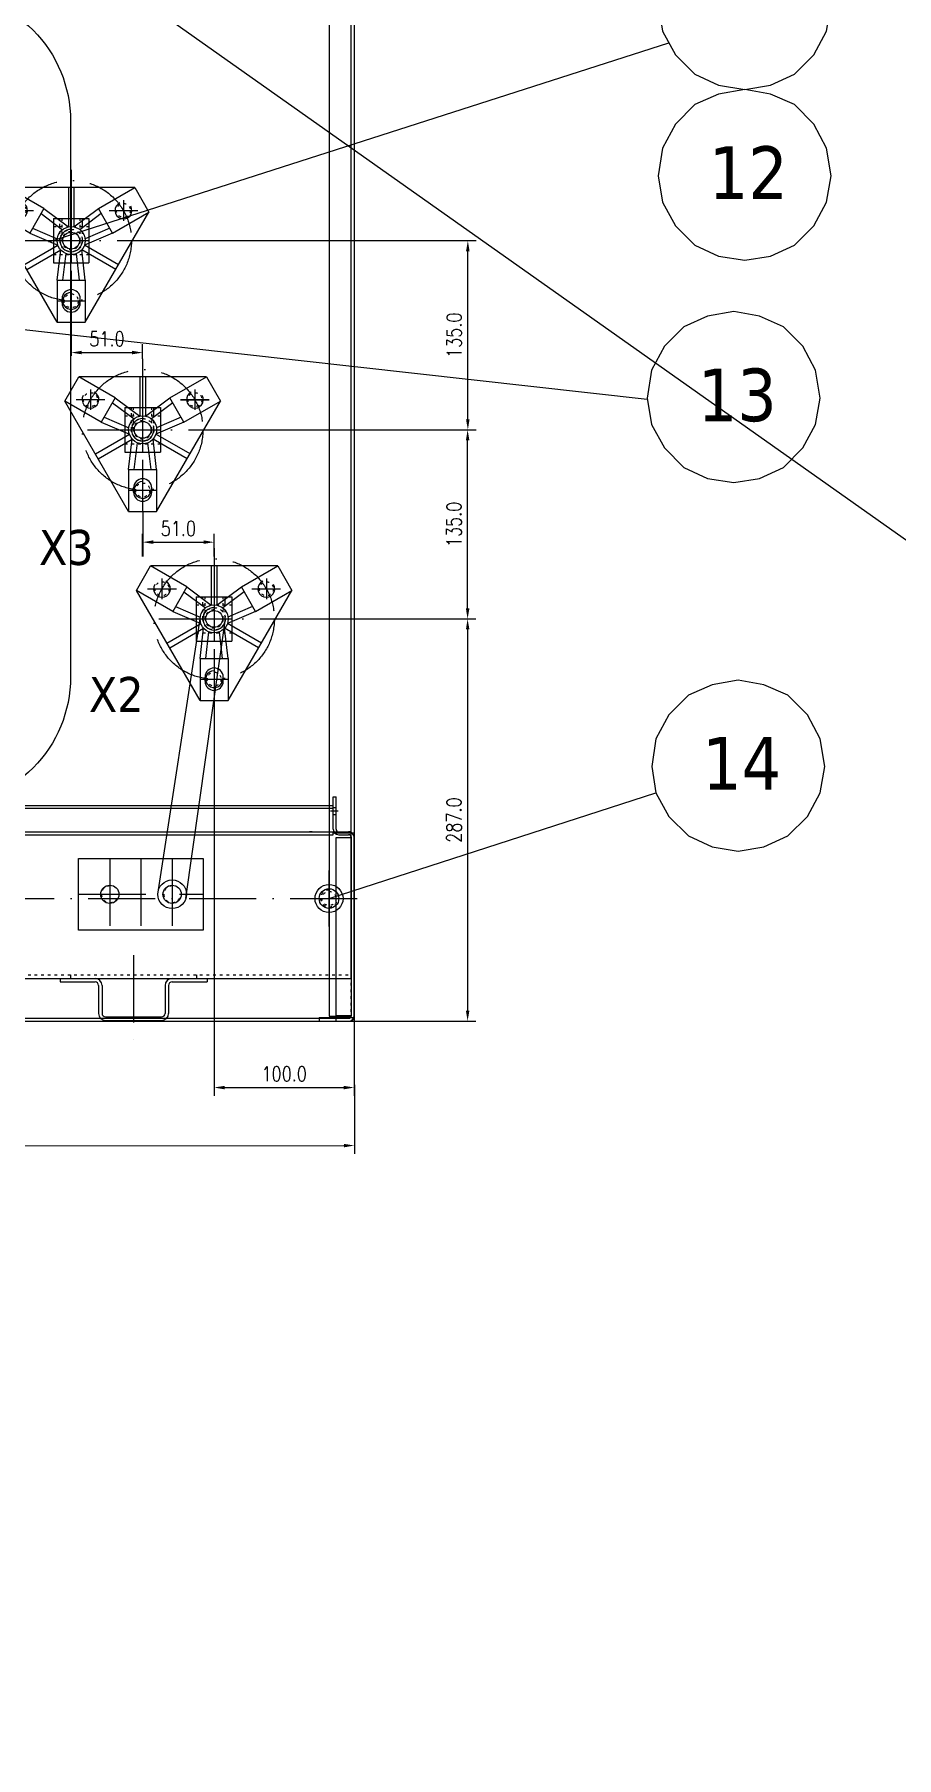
# Model space of a CAD drawing. Header units: millimetres. Extents: x 13152 to 35294, y -6229 to 54471.
# Drawn here: x 28771 to 29386, y 51541 to 52771 of the extents above; entities that cross this region are included whole.
import ezdxf

# ---------------------------------------------------------------- set-up
doc = ezdxf.new("R2010")
doc.units = ezdxf.units.MM
doc.header["$LTSCALE"] = 4
doc.linetypes.add('ACAD_ISO03W100', pattern=[1.18, 0.47, -0.71])
doc.linetypes.add('ACAD_ISO10W100', pattern=[18, 12, -3, 0, -3])
doc.layers.add('标注、文本', color=3, linetype='Continuous', lineweight=25)
doc.layers.add('铁心', color=3, linetype='Continuous', lineweight=0)
doc.styles.add('Tahoma$001', font='tahoma.ttf', dxfattribs={"height": 2.159784})
doc.styles.add('TH_GBDIM', font='romans.shx', dxfattribs={"width": 0.8, "bigfont": 'gbcbig.shx'})
doc.dimstyles.new('TH_GBDIM1', dxfattribs={"dimscale": 3, "dimtxt": 3.5, "dimasz": 2.5, "dimexe": 2, "dimexo": 0, "dimgap": 1.5, "dimtad": 1, "dimdec": 1, "dimzin": 0, "dimdsep": 46, "dimtxsty": 'TH_GBDIM', "dimcen": 2.5, "dimclrd": 3, "dimclre": 256, "dimclrt": 2, "dimadec": 0, "dimazin": 0, "dimtfac": 0.714286, "dimtdec": 1, "dimtmove": 0, "dimatfit": 3, "dimfxl": 0, "dimtzin": 0, "dimlwd": -1, "dimlwe": -1, "dimarcsym": 0})

# ---------------------------------------------------------------- blocks, each defined once
blk = doc.blocks.new('*D223')
at = {"layer": 'Defpoints', "color": 0}
for p in [(28084.1, 52069.9), (28999.1, 52070.4), (28999.2, 51977.6)]:
    blk.add_point(p, dxfattribs=at)
at = {"layer": '标注、文本'}
for p, q in [((28084.1, 52069.9), (28084.2, 51971.1)), ((28999.1, 52070.4), (28999.2, 51971.6))]:
    blk.add_line(p, q, dxfattribs=at)
at = {"layer": '标注、文本', "color": 3}
blk.add_line((28091.7, 51977.1), (28991.7, 51977.6), dxfattribs=at)
for points in [[(28091.7, 51978.3), (28091.7, 51975.8), (28084.2, 51977.1)], [(28991.7, 51978.8), (28991.7, 51976.3), (28999.2, 51977.6)]]:
    blk.add_solid(points, dxfattribs=at)
at = {"layer": '标注、文本', "color": 2, "insert": (28541.7, 51987.1), "char_height": 10.5, "attachment_point": 5, "rotation": 0.0313, "style": 'TH_GBDIM'}
blk.add_mtext('915.0', dxfattribs=at)
blk = doc.blocks.new('n123')
at = {"layer": '标注、文本'}
for p, q in [((42775.3, 10967.3), (42800.7, 10967.3)), ((42775.3, 10967.3), (42775.3, 10935.6)), ((42796, 10961.5), (42796, 10967.3)), ((42800.7, 10967.3), (42800.7, 10935.6)), ((42775.3, 10935.6), (42800.7, 10935.6))]:
    blk.add_line(p, q, dxfattribs=at)
at = {"layer": '标注、文本', "color": 2, "linetype": 'ACAD_ISO03W100', "lineweight": 18}
for p, q in [((42775.3, 10961.5), (42800.7, 10961.5)), ((42780, 10961.5), (42780, 10967.3)), ((42780, 10951.5), (42780, 10961.5)), ((42781.5, 10951.5), (42781.5, 10967.3)), ((42794.5, 10951.5), (42794.5, 10967.3)), ((42796, 10951.5), (42796, 10961.5)), ((42775.3, 10941.5), (42800.7, 10941.5))]:
    blk.add_line(p, q, dxfattribs=at)
at = {"layer": '标注、文本', "color": 1, "linetype": 'ACAD_ISO10W100', "lineweight": 18}
for p, q in [((42788, 10967.3), (42788, 10935.6)), ((42775.3, 10951.5), (42800.7, 10951.5))]:
    blk.add_line(p, q, dxfattribs=at)
at = {"layer": '标注、文本', "color": 2, "linetype": 'ACAD_ISO03W100', "lineweight": 18}
blk.add_circle((42788, 10951.5), 8, dxfattribs=at)
blk.add_arc((42788, 10951.5), 6.5, 90, 0, dxfattribs=at)
blk = doc.blocks.new('z123')
at = {"layer": '标注、文本', "color": 1, "linetype": 'ACAD_ISO10W100', "lineweight": 18}
for p, q in [((42445.4, 11148.4), (42445.4, 11039.5)), ((42397.9, 11119.3), (42418.5, 11119.3)), ((42408.2, 11126.6), (42408.2, 11112)), ((42472.4, 11119.3), (42492.9, 11119.3)), ((42482.7, 11126.6), (42482.7, 11112)), ((42406, 11097.8), (42484.8, 11097.8)), ((42435.1, 11054.8), (42455.7, 11054.8))]:
    blk.add_line(p, q, dxfattribs=at)
at = {"layer": '标注、文本'}
for p, q in [((42389.9, 11118.2), (42399.9, 11135.6)), ((42490.9, 11135.6), (42399.9, 11135.6)), ((42425.9, 11120.6), (42399.9, 11135.6)), ((42443.4, 11135.6), (42443.4, 11107.6)), ((42447.4, 11135.6), (42447.4, 11107.6)), ((42464.9, 11120.6), (42490.9, 11135.6)), ((42490.9, 11135.6), (42500.9, 11118.2)), ((42435.4, 11039.5), (42389.9, 11118.2)), ((42415.9, 11103.2), (42389.9, 11118.2)), ((42425.9, 11120.6), (42415.9, 11103.2)), ((42423.9, 11117.1), (42439.3, 11105.6)), ((42425.9, 11120.6), (42443.4, 11107.6)), ((42447.4, 11107.6), (42464.9, 11120.6)), ((42466.9, 11117.1), (42451.6, 11105.6)), ((42455.4, 11039.5), (42500.9, 11118.2)), ((42474.9, 11103.2), (42464.9, 11120.6)), ((42474.9, 11103.2), (42500.9, 11118.2)), ((42417.9, 11106.7), (42435.5, 11099.1)), ((42472.9, 11106.7), (42455.3, 11099.1)), ((42411.7, 11080.6), (42435.9, 11094.6)), ((42415.9, 11103.2), (42435.9, 11094.6)), ((42474.9, 11103.2), (42454.9, 11094.6)), ((42479.2, 11080.6), (42454.9, 11094.6)), ((42413.7, 11077.1), (42437.9, 11091.1)), ((42435.4, 11069.5), (42437.9, 11091.1)), ((42439.4, 11069.5), (42441.7, 11088.5)), ((42451.4, 11069.5), (42449.2, 11088.5)), ((42477.2, 11077.1), (42452.9, 11091.1)), ((42455.4, 11069.5), (42452.9, 11091.1)), ((42435.4, 11069.5), (42455.4, 11069.5)), ((42435.4, 11069.5), (42435.4, 11039.5)), ((42455.4, 11069.5), (42455.4, 11039.5)), ((42438.9, 11053.3), (42438.9, 11056.3)), ((42445.4, 11056.3), (42445.4, 11056.3)), ((42451.9, 11053.3), (42451.9, 11056.3)), ((42435.4, 11039.5), (42455.4, 11039.5))]:
    blk.add_line(p, q, dxfattribs=at)
at = {"layer": '标注、文本', "color": 1, "linetype": 'ACAD_ISO10W100', "lineweight": 18}
blk.add_circle((42445.4, 11097.8), 43, dxfattribs=at)
at = {"layer": '标注、文本', "color": 2, "linetype": 'ACAD_ISO03W100', "lineweight": 18}
for centre in [(42408.2, 11119.3), (42482.7, 11119.3), (42445.4, 11054.8)]:
    blk.add_circle(centre, 5, dxfattribs=at)
at = {"layer": '标注、文本'}
for radius in [10, 6]:
    blk.add_circle((42445.4, 11097.8), radius, dxfattribs=at)
for centre, radius, start, end in [((42408.2, 11119.3), 6, 150, 64.0006), ((42482.7, 11119.3), 6, 115.9994, 30), ((42445.4, 11097.8), 8, 90, 0), ((42445.4, 11056.3), 6.5, 0, 180), ((42445.4, 11054.8), 6, 90, 4.0006), ((42445.4, 11053.3), 6.5, 180, 0)]:
    blk.add_arc(centre, radius, start, end, dxfattribs=at)
blk.add_blockref('n123', (-342.6, 146.3), dxfattribs=at)
blk = doc.blocks.new('*D235')
at = {"layer": 'Defpoints', "color": 0}
for p in [(28899.1, 52295.1), (28999.1, 52295.1), (28999.1, 52019)]:
    blk.add_point(p, dxfattribs=at)
at = {"layer": '标注、文本'}
for p, q in [((28899.1, 52295.1), (28899.1, 52013)), ((28999.1, 52295.1), (28999.1, 52013))]:
    blk.add_line(p, q, dxfattribs=at)
at = {"layer": '标注、文本', "color": 3}
blk.add_line((28906.6, 52019), (28991.6, 52019), dxfattribs=at)
for points in [[(28906.6, 52020.2), (28906.6, 52017.7), (28899.1, 52019)], [(28991.6, 52020.2), (28991.6, 52017.7), (28999.1, 52019)]]:
    blk.add_solid(points, dxfattribs=at)
at = {"layer": '标注、文本', "color": 2, "insert": (28949.1, 52028.7), "char_height": 10.5, "attachment_point": 5, "style": 'TH_GBDIM'}
blk.add_mtext('100.0', dxfattribs=at)
blk = doc.blocks.new('*D236')
at = {"layer": 'Defpoints', "color": 0}
for p in [(28797.1, 52541.1), (28848.1, 52543.5), (28848.1, 52539)]:
    blk.add_point(p, dxfattribs=at)
at = {"layer": '标注、文本'}
for p, q in [((28797.1, 52541.1), (28797.1, 52549.5)), ((28848.1, 52539), (28848.1, 52549.5))]:
    blk.add_line(p, q, dxfattribs=at)
at = {"layer": '标注、文本', "color": 3}
blk.add_line((28804.6, 52543.5), (28840.6, 52543.5), dxfattribs=at)
for points in [[(28804.6, 52544.8), (28804.6, 52542.3), (28797.1, 52543.5)], [(28840.6, 52544.8), (28840.6, 52542.3), (28848.1, 52543.5)]]:
    blk.add_solid(points, dxfattribs=at)
at = {"layer": '标注、文本', "color": 2, "insert": (28822.6, 52553.3), "char_height": 10.5, "attachment_point": 5, "style": 'TH_GBDIM'}
blk.add_mtext('51.0', dxfattribs=at)
blk = doc.blocks.new('*D237')
at = {"layer": 'Defpoints', "color": 0}
for p in [(28899.1, 52408.2), (28848.1, 52397.9), (28899.1, 52397.9)]:
    blk.add_point(p, dxfattribs=at)
at = {"layer": '标注、文本'}
for p, q in [((28848.1, 52397.9), (28848.1, 52414.2)), ((28899.1, 52397.9), (28899.1, 52414.2))]:
    blk.add_line(p, q, dxfattribs=at)
at = {"layer": '标注、文本', "color": 3}
blk.add_line((28855.6, 52408.2), (28891.6, 52408.2), dxfattribs=at)
for points in [[(28855.6, 52409.5), (28855.6, 52407), (28848.1, 52408.2)], [(28891.6, 52409.5), (28891.6, 52407), (28899.1, 52408.2)]]:
    blk.add_solid(points, dxfattribs=at)
at = {"layer": '标注、文本', "color": 2, "insert": (28873.6, 52418), "char_height": 10.5, "attachment_point": 5, "style": 'TH_GBDIM'}
blk.add_mtext('51.0', dxfattribs=at)
blk = doc.blocks.new('*D238')
at = {"layer": 'Defpoints', "color": 0}
for p in [(28938.5, 52353.4), (28938.5, 52066.4), (29080, 52066.4)]:
    blk.add_point(p, dxfattribs=at)
at = {"layer": '标注、文本'}
for p, q in [((28938.5, 52353.4), (29086, 52353.4)), ((28938.5, 52066.4), (29086, 52066.4))]:
    blk.add_line(p, q, dxfattribs=at)
at = {"layer": '标注、文本', "color": 3}
blk.add_line((29080, 52345.9), (29080, 52073.9), dxfattribs=at)
for points in [[(29078.8, 52345.9), (29081.3, 52345.9), (29080, 52353.4)], [(29078.8, 52073.9), (29081.3, 52073.9), (29080, 52066.4)]]:
    blk.add_solid(points, dxfattribs=at)
at = {"layer": '标注、文本', "color": 2, "insert": (29070.3, 52209.9), "char_height": 10.5, "attachment_point": 5, "rotation": 90, "style": 'TH_GBDIM'}
blk.add_mtext('287.0', dxfattribs=at)
blk = doc.blocks.new('*D239')
at = {"layer": 'Defpoints', "color": 0}
for p in [(28887.5, 52488.4), (29080, 52488.4), (28938.5, 52353.4)]:
    blk.add_point(p, dxfattribs=at)
at = {"layer": '标注、文本'}
for p, q in [((28887.5, 52488.4), (29086, 52488.4)), ((28938.5, 52353.4), (29086, 52353.4))]:
    blk.add_line(p, q, dxfattribs=at)
at = {"layer": '标注、文本', "color": 3}
blk.add_line((29080, 52360.9), (29080, 52480.9), dxfattribs=at)
for points in [[(29078.8, 52480.9), (29081.3, 52480.9), (29080, 52488.4)], [(29078.8, 52360.9), (29081.3, 52360.9), (29080, 52353.4)]]:
    blk.add_solid(points, dxfattribs=at)
at = {"layer": '标注、文本', "color": 2, "insert": (29070.3, 52420.9), "char_height": 10.5, "attachment_point": 5, "rotation": 90, "style": 'TH_GBDIM'}
blk.add_mtext('135.0', dxfattribs=at)
blk = doc.blocks.new('*D240')
at = {"layer": 'Defpoints', "color": 0}
for p in [(28836.5, 52623.4), (29080.2, 52623.4), (28887.5, 52488.4)]:
    blk.add_point(p, dxfattribs=at)
at = {"layer": '标注、文本'}
for p, q in [((28836.5, 52623.4), (29086.2, 52623.4)), ((28887.5, 52488.4), (29086.2, 52488.4))]:
    blk.add_line(p, q, dxfattribs=at)
at = {"layer": '标注、文本', "color": 3}
blk.add_line((29080.2, 52495.9), (29080.2, 52615.9), dxfattribs=at)
for points in [[(29078.9, 52615.9), (29081.4, 52615.9), (29080.2, 52623.4)], [(29078.9, 52495.9), (29081.4, 52495.9), (29080.2, 52488.4)]]:
    blk.add_solid(points, dxfattribs=at)
at = {"layer": '标注、文本', "color": 2, "insert": (29070.4, 52555.9), "char_height": 10.5, "attachment_point": 5, "rotation": 90, "style": 'TH_GBDIM'}
blk.add_mtext('135.0', dxfattribs=at)

msp = doc.modelspace()

# ---------------------------------------------------------------- linework, layer by layer
at = {"layer": '标注、文本'}
for p, q in [((26477.58, 54471.32), (34765.86, 48610.32)), ((28981.11, 52848.39), (28981.11, 52069.89)), ((28996.61, 52848.89), (28996.61, 52096.89)), ((28999.11, 52848.89), (28999.11, 52069.89)), ((28797.11, 52565.09), (28797.11, 52541.11)), ((28848.11, 52430.09), (28848.11, 52397.89)), ((28858.94, 52156.91), (28889.11, 52353.39)), ((28878.9, 52153.89), (28907.11, 52353.39)), ((28099.11, 52220.39), (28984.11, 52220.39)), ((28099.11, 52218.39), (28984.11, 52218.39)), ((28984.11, 52226.39), (28986.11, 52226.39)), ((28984.11, 52203.39), (28984.11, 52226.39)), ((28984.11, 52218.89), (28986.11, 52218.89)), ((28986.11, 52203.39), (28986.11, 52226.39)), ((28984.11, 52213.89), (28986.11, 52213.89)), ((28094.11, 52201.39), (28989.11, 52201.39)), ((28099.11, 52201.39), (28984.11, 52201.39)), ((28099.11, 52199.39), (28984.11, 52199.39)), ((28969.08, 52201.39), (28967.08, 52201.39)), ((28984.11, 52199.39), (28984.11, 52201.39)), ((28984.11, 52200.89), (28999.11, 52200.89)), ((28986.11, 52070.39), (28986.11, 52197.39)), ((28986.11, 52197.39), (28997.11, 52197.39)), ((28988.11, 52201.39), (28995.11, 52201.39)), ((28988.11, 52199.39), (28995.11, 52199.39)), ((28997.08, 52201.39), (28995.08, 52201.39)), ((28997.11, 52070.39), (28997.11, 52197.39)), ((28999.11, 52070.39), (28999.11, 52197.39)), ((28802.4, 52182.41), (28891.4, 52182.41)), ((28802.4, 52131.41), (28802.4, 52182.41)), ((28891.4, 52182.41), (28891.4, 52131.41)), ((28891.4, 52131.41), (28802.4, 52131.41)), ((28086.61, 52096.89), (28996.61, 52096.89)), ((28789.11, 52096.89), (28814.11, 52096.89)), ((28789.11, 52096.89), (28789.11, 52094.39)), ((28789.11, 52094.39), (28814.11, 52094.39)), ((28796.61, 52099.39), (28796.61, 52096.89)), ((28841.61, 52099.39), (28841.61, 52096.89)), ((28869.11, 52096.89), (28894.11, 52096.89)), ((28869.11, 52094.39), (28894.11, 52094.39)), ((28886.61, 52099.39), (28886.61, 52096.89)), ((28894.11, 52096.89), (28894.11, 52094.39)), ((28816.61, 52091.89), (28816.61, 52071.89)), ((28819.11, 52091.89), (28819.11, 52071.89)), ((28864.11, 52091.89), (28864.11, 52071.89)), ((28866.61, 52091.89), (28866.61, 52071.89)), ((28088.11, 52068.39), (28995.11, 52068.39)), ((28821.61, 52069.39), (28861.61, 52069.39)), ((28974.11, 52068.89), (28995.61, 52068.89)), ((28974.11, 52068.89), (28974.11, 52066.39)), ((28974.11, 52068.89), (28998.97, 52068.89)), ((28981.11, 52069.89), (28996.61, 52069.89)), ((28986.11, 52070.39), (28997.11, 52070.39)), ((28986.11, 52066.39), (28986.11, 52068.39)), ((28088.11, 52066.39), (28995.11, 52066.39)), ((28109.11, 52066.39), (28974.11, 52066.39)), ((28821.61, 52066.89), (28861.61, 52066.89)), ((28974.11, 52066.39), (28995.61, 52066.39)), ((28974.11, 52066.39), (28995.61, 52066.39))]:
    msp.add_line(p, q, dxfattribs=at)
at = {"layer": '标注、文本', "color": 2, "linetype": 'ACAD_ISO03W100', "lineweight": 18}
for p, q in [((28996.61, 52848.89), (28996.61, 52069.89)), ((28086.61, 52099.39), (28996.61, 52099.39))]:
    msp.add_line(p, q, dxfattribs=at)
at = {"layer": '标注、文本', "color": 1, "linetype": 'ACAD_ISO10W100', "lineweight": 18}
for p, q in [((28875.07, 52509.89), (28895.63, 52509.89)), ((28982.2, 52216.39), (28987.53, 52216.39)), ((28824.65, 52182.41), (28824.65, 52131.41)), ((28846.9, 52182.41), (28846.9, 52131.41)), ((28869.15, 52182.41), (28869.15, 52131.41)), ((28981.11, 52133.89), (28981.11, 52173.89)), ((28088.11, 52153.89), (28999.11, 52153.89)), ((28802.4, 52156.91), (28891.4, 52156.91)), ((28961.11, 52153.89), (29001.11, 52153.89)), ((28841.61, 52113.52), (28841.61, 52051.3))]:
    msp.add_line(p, q, dxfattribs=at)
at = {"layer": '标注、文本'}
msp.add_lwpolyline([(28633.01, 52800.39), (28705.21, 52800.39, -0.4142136), (28796.61, 52708.99), (28796.61, 52311.79, -0.4142136), (28705.21, 52220.39), (28633.01, 52220.39, -0.4142136), (28541.61, 52311.79), (28541.61, 52708.99, -0.4142136)], format="xyb", close=True, dxfattribs=at)
for centre, radius in [((28869.15, 52156.91), 10.21), ((28824.65, 52156.91), 6.5), ((28869.15, 52156.91), 6.5), ((28981.11, 52153.89), 10), ((28981.11, 52153.89), 7)]:
    msp.add_circle(centre, radius, dxfattribs=at)
at = {"layer": '标注、文本', "color": 2, "linetype": 'ACAD_ISO03W100', "lineweight": 18}
msp.add_circle((28981.11, 52153.89), 5, dxfattribs=at)
at = {"layer": '标注、文本'}
for centre, radius, start, end in [((28988.11, 52203.39), 4, 180, 270), ((28988.11, 52203.39), 2, 180, 270), ((28995.11, 52197.39), 4, 0, 90), ((28995.11, 52197.39), 2, 0, 90), ((28814.11, 52091.89), 5, 0, 90), ((28814.11, 52091.89), 2.5, 0, 90), ((28869.11, 52091.89), 5, 90, 180), ((28869.11, 52091.89), 2.5, 90, 180), ((28821.61, 52071.89), 5, 180, 270), ((28821.61, 52071.89), 2.5, 180, 270), ((28861.61, 52071.89), 5, 270, 0), ((28861.61, 52071.89), 2.5, 270, 0), ((28995.11, 52070.39), 4, 270, 0), ((28995.11, 52070.39), 2, 270, 0), ((28995.61, 52069.89), 3.5, 270, 0), ((28995.61, 52069.89), 1, 270, 0)]:
    msp.add_arc(centre, radius, start, end, dxfattribs=at)
at = {"layer": '标注、文本', "color": 2, "linetype": 'ACAD_ISO03W100', "lineweight": 18}
for centre in [(28824.65, 52156.91), (28869.15, 52156.91), (28981.11, 52153.89)]:
    msp.add_arc(centre, 6, 90, 0, dxfattribs=at)
at = {"layer": '铁心', "lineweight": 13}
for points in [[(29339.54, 52791.6), (29336.23, 52811.47), (29327.2, 52828.64), (29313.34, 52842.5), (29296.17, 52850.03), (29277.8, 52853.34), (29259.13, 52850.03), (29242.26, 52842.5), (29228.41, 52828.64), (29219.07, 52811.47), (29216.06, 52791.6), (29219.07, 52772.92), (29228.41, 52756.06), (29242.26, 52742.2), (29259.13, 52734.37), (29277.8, 52731.36), (29296.17, 52734.37), (29313.34, 52742.2), (29327.2, 52756.06), (29336.23, 52772.92)], [(29339.54, 52669.61), (29336.23, 52689.49), (29327.2, 52706.66), (29313.34, 52720.51), (29296.17, 52728.04), (29277.8, 52731.36), (29259.13, 52728.04), (29242.26, 52720.51), (29228.41, 52706.66), (29219.07, 52689.49), (29216.06, 52669.61), (29219.07, 52650.94), (29228.41, 52634.07), (29242.26, 52620.22), (29259.13, 52612.39), (29277.8, 52609.38), (29296.17, 52612.39), (29313.34, 52620.22), (29327.2, 52634.07), (29336.23, 52650.94)], [(29331.66, 52510.99), (29328.35, 52530.87), (29319.31, 52548.03), (29305.46, 52561.89), (29288.29, 52569.42), (29269.92, 52572.73), (29251.25, 52569.42), (29234.38, 52561.89), (29220.52, 52548.03), (29211.19, 52530.87), (29208.18, 52510.99), (29211.19, 52492.31), (29220.52, 52475.45), (29234.38, 52461.59), (29251.25, 52453.76), (29269.92, 52450.75), (29288.29, 52453.76), (29305.46, 52461.59), (29319.31, 52475.45), (29328.35, 52492.31)], [(29334.87, 52248.03), (29331.56, 52267.9), (29322.52, 52285.07), (29308.67, 52298.93), (29291.5, 52306.46), (29273.13, 52309.77), (29254.46, 52306.46), (29237.59, 52298.93), (29223.73, 52285.07), (29214.4, 52267.9), (29211.39, 52248.03), (29214.4, 52229.35), (29223.73, 52212.48), (29237.59, 52198.63), (29254.46, 52190.8), (29273.13, 52187.79), (29291.5, 52190.8), (29308.67, 52198.63), (29322.52, 52212.48), (29331.56, 52229.35)]]:
    msp.add_lwpolyline(points, close=True, dxfattribs=at)
for points in [[(28781.19, 52622.58), (29223.74, 52764.49), (29223.74, 52764.49)], [(28626.81, 52575.11), (29208.28, 52510.35), (29208.28, 52510.35)], [(28981.11, 52153.89), (29214.4, 52229.35), (29214.4, 52229.35)]]:
    msp.add_lwpolyline(points, dxfattribs=at)

# ---------------------------------------------------------------- block references
at = {"layer": '标注、文本'}
for p in [(-13648.31, 41525.64), (-13597.31, 41390.64), (-13546.31, 41255.64)]:
    msp.add_blockref('z123', p, dxfattribs=at)

# ---------------------------------------------------------------- texts
at = {"layer": '标注、文本', "lineweight": 13, "style": 'Tahoma$001'}
for s, p in [('X3', (28774.1, 52391.97)), ('X2', (28809.74, 52287.05))]:
    msp.add_text(s, height=25, dxfattribs=at).set_placement(p)
at = {"layer": '铁心', "lineweight": 13, "style": 'Tahoma$001'}
for s, p in [('12', (29252.12, 52653.19)), ('13', (29244.24, 52494.57)), ('14', (29247.45, 52231.6))]:
    msp.add_text(s, height=37.589, dxfattribs=at).set_placement(p)

# ---------------------------------------------------------------- dimensions: what is measured, and where the dimension line sits
at = {"layer": '标注、文本'}
for base, p1, p2, picture, middle in [((29080.16, 52623.39), (28887.49, 52488.39), (28836.49, 52623.39), '*D240', (29070.41, 52555.89)), ((29080, 52488.39), (28938.49, 52353.39), (28887.49, 52488.39), '*D239', (29070.25, 52420.89)), ((29080, 52066.39), (28938.49, 52353.39), (28938.49, 52066.39), '*D238', (29070.25, 52209.89))]:
    dim = msp.add_linear_dim(base=base, p1=p1, p2=p2, angle=90, dimstyle='TH_GBDIM1', dxfattribs=at)
    dim.commit()
    dim.dimension.update_dxf_attribs({"geometry": picture, "text_midpoint": middle})
for base, p1, p2, picture, middle in [((28848.11, 52543.53), (28797.11, 52541.11), (28848.11, 52539.02), '*D236', (28822.61, 52553.28)), ((28899.11, 52408.23), (28848.11, 52397.89), (28899.11, 52397.89), '*D237', (28873.61, 52417.98)), ((28999.11, 52018.95), (28899.11, 52295.09), (28999.11, 52295.09), '*D235', (28949.11, 52028.7))]:
    dim = msp.add_linear_dim(base=base, p1=p1, p2=p2, dimstyle='TH_GBDIM1', dxfattribs=at)
    dim.commit()
    dim.dimension.update_dxf_attribs({"geometry": picture, "text_midpoint": middle})
dim = msp.add_aligned_dim(p1=(28084.11, 52069.89), p2=(28999.11, 52070.39), distance=-92.82, dimstyle='TH_GBDIM1', dxfattribs=at)
dim.commit()
dim.dimension.update_dxf_attribs({"geometry": '*D223', "text_midpoint": (28541.66, 51987.07)})

doc.saveas('drawing.dxf')
